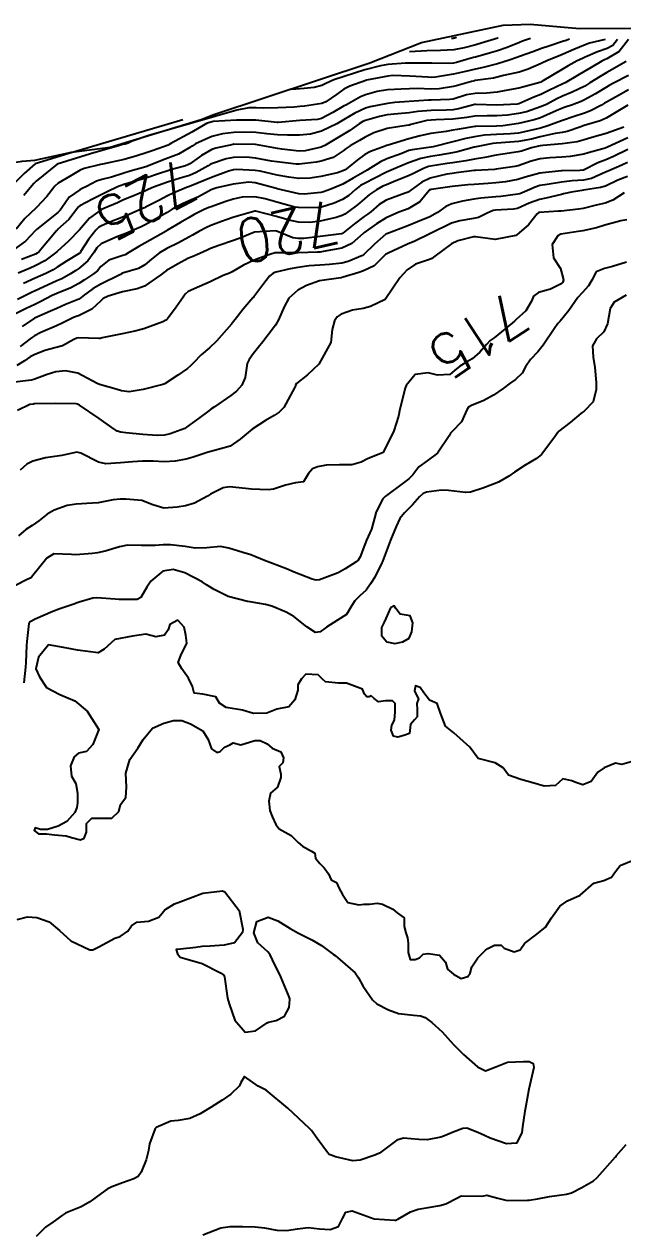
# Model space of a CAD drawing. Header units: metres. Extents: x 307586 to 320046, y 7427249 to 7434250.
# Drawn here: x 310853.3 to 310908, y 7432840.5 to 7432950.9 of the extents above; entities that cross this region are included whole.
import ezdxf
from ezdxf.enums import TextEntityAlignment as Align

# ---------------------------------------------------------------- set-up
doc = ezdxf.new("R2010")
doc.units = ezdxf.units.M
doc.header["$MEASUREMENT"] = 0
for name, color, linetype in [('Area', 45, 'Continuous'), ('Cotas', 45, 'Continuous'), ('Curvas de Nivel 1m', 11, 'Continuous'), ('Curvas de Nivel 5m', 15, 'Continuous'), ('Hidrografia', 140, 'Continuous')]:
    doc.layers.add(name, color=color, linetype=linetype)
doc.styles.add('Style-STANDARD', font='STANDARD.shx')

msp = doc.modelspace()

# ---------------------------------------------------------------- linework, layer by layer
at = {"layer": 'Area'}
msp.add_polyline3d([(310792.4, 7432929.23, 750.65), (310812.19, 7432931.98, 739.62), (310815.61, 7432932.48, 740.98), (310821.32, 7432933.58, 737.45), (310824.32, 7432934.31, 738.81), (310834.61, 7432935.95, 735.05), (310840.18, 7432936.54, 736.69), (310841.18, 7432936.55, 736.54), (310843.83, 7432936.97, 734.44), (310853.1, 7432938.41, 728.45), (310854.25, 7432938.52, 729.08), (310857.58, 7432939.25, 727.88), (310861.13, 7432939.7, 728.2), (310869.44, 7432942.24, 730.67), (310870.59, 7432942.69, 731), (310884.86, 7432947.41, 728.52), (310889.58, 7432949.25, 728.96), (310897.05, 7432950.86, 728.64), (310899.5, 7432950.94, 728.19), (310904.02, 7432950.53, 727), (310909.26, 7432950.58, 729.61)], dxfattribs=at)
at = {"layer": 'Curvas de Nivel 1m', "flags": 128}
for points, elevation in [([(310907.49, 7432949.54), (310907.07, 7432949), (310906.53, 7432948.71), (310905.67, 7432948.42), (310904.52, 7432947.92), (310904.28, 7432947.81), (310903.81, 7432947.58), (310902.97, 7432947.12), (310902.51, 7432946.85), (310900.57, 7432945.69), (310900.49, 7432945.65), (310900.47, 7432945.64), (310900.4, 7432945.62), (310898.92, 7432945.2), (310898.48, 7432945.08), (310897.28, 7432944.86), (310896.48, 7432944.72), (310895.52, 7432944.63), (310894.48, 7432944.61), (310893.7, 7432944.47), (310892.47, 7432944.09), (310892.15, 7432944.04), (310890.47, 7432944), (310890.22, 7432943.99), (310888.46, 7432943.88), (310887.13, 7432943.78), (310886.46, 7432943.69), (310884.88, 7432943.38), (310884.46, 7432943.25), (310883.48, 7432942.79), (310882.45, 7432942.21), (310881.84, 7432941.84), (310880.44, 7432941.15), (310879.43, 7432940.88), (310878.43, 7432940.78), (310877.33, 7432940.79), (310876.43, 7432940.83), (310875.43, 7432940.93), (310874.43, 7432941.04), (310873.3, 7432941.07), (310872.43, 7432941.03), (310871.38, 7432940.91), (310870.43, 7432940.68), (310868.93, 7432939.99), (310868.61, 7432939.8), (310868.42, 7432939.68), (310867.36, 7432939.06), (310866.4, 7432938.68), (310865.92, 7432938.5), (310864.78, 7432938.04), (310864.39, 7432937.91), (310862.96, 7432937.49), (310862.39, 7432937.32), (310861.26, 7432936.96), (310860.38, 7432936.75), (310859.88, 7432936.6), (310858.96, 7432936.11), (310858.58, 7432935.91), (310858.37, 7432935.81), (310857.37, 7432935.12), (310856.7, 7432934.14), (310856.55, 7432933.93), (310856.34, 7432933.73), (310854.39, 7432932.17), (310854.32, 7432932.09), (310853.39, 7432931.1), (310852.3, 7432930.31)], 727), ([(310906.35, 7432949.55), (310904.92, 7432949.19), (310904.54, 7432949.05), (310903.5, 7432948.61), (310902.52, 7432948.18), (310902.1, 7432948.01), (310901.1, 7432947.61), (310900.51, 7432947.34), (310899.33, 7432946.81), (310898.5, 7432946.55), (310897.08, 7432946.24), (310896.5, 7432946.09), (310896.16, 7432946.01), (310894.49, 7432945.78), (310894.42, 7432945.77), (310894.13, 7432945.69), (310892.85, 7432945.34), (310892.49, 7432945.25), (310891.18, 7432945.04), (310890.48, 7432945.01), (310889.19, 7432945.05), (310888.48, 7432945.03), (310887.71, 7432945), (310886.48, 7432944.94), (310885.51, 7432944.77), (310884.47, 7432944.48), (310883.99, 7432944.29), (310883.15, 7432943.82), (310882.71, 7432943.58), (310882.46, 7432943.45), (310881.46, 7432942.86), (310880.45, 7432942.33), (310880.07, 7432942.24), (310878.45, 7432942.13), (310876.49, 7432941.95), (310876.44, 7432941.95), (310876.4, 7432941.95), (310874.45, 7432942.15), (310872.67, 7432942.17), (310870.54, 7432942.03), (310870.02, 7432941.89), (310869.92, 7432941.86), (310869.78, 7432941.77), (310868.59, 7432941.08), (310866.68, 7432940.02), (310866.51, 7432939.93), (310866.42, 7432939.89), (310865.05, 7432939.4), (310864.41, 7432939.18), (310863.55, 7432938.91), (310862.4, 7432938.57), (310860.43, 7432938.13), (310860.25, 7432938.1), (310858.75, 7432937.75), (310858.39, 7432937.6), (310857.46, 7432937.06), (310856.38, 7432936.4), (310856.08, 7432936.14), (310855.33, 7432935.19), (310854.41, 7432934.17), (310854.34, 7432934.11), (310853.33, 7432933.18), (310852.54, 7432932.19)], 728), ([(310908.48, 7432949.52), (310907.63, 7432948.43), (310906.52, 7432947.77), (310906.36, 7432947.71), (310906.04, 7432947.55), (310905.08, 7432946.99), (310904.5, 7432946.63), (310903.83, 7432946.24), (310902.69, 7432945.59), (310902.56, 7432945.52), (310902.49, 7432945.49), (310901.22, 7432944.87), (310900.48, 7432944.52), (310899.84, 7432944.26), (310898.46, 7432943.67), (310898.44, 7432943.66), (310898.31, 7432943.64), (310896.46, 7432943.52), (310894.55, 7432943.61), (310894.46, 7432943.6), (310892.97, 7432943.19), (310892.46, 7432943.11), (310891.82, 7432943.08), (310890.46, 7432943.05), (310889.25, 7432942.96), (310888.45, 7432942.84), (310887.41, 7432942.74), (310886.45, 7432942.64), (310885.74, 7432942.5), (310884.45, 7432942.13), (310884.22, 7432942.04), (310883.87, 7432941.82), (310883.03, 7432941.23), (310882.43, 7432940.86), (310880.73, 7432939.86), (310880.53, 7432939.75), (310880.42, 7432939.7), (310878.93, 7432939.36), (310878.41, 7432939.33), (310876.8, 7432939.52), (310876.42, 7432939.59), (310874.42, 7432939.93), (310872.42, 7432939.96), (310872.37, 7432939.95), (310870.77, 7432939.62), (310870.42, 7432939.49), (310869.47, 7432938.93), (310868.4, 7432938.16), (310868.3, 7432938.1), (310868.01, 7432938), (310866.75, 7432937.66), (310866.39, 7432937.54), (310865.65, 7432937.29), (310864.38, 7432936.87), (310863.75, 7432936.68), (310862.38, 7432936.29), (310861.81, 7432936.08), (310860.85, 7432935.61), (310860.36, 7432935.38), (310859.5, 7432934.96), (310858.35, 7432934.33), (310858.22, 7432934.24), (310858.13, 7432934.12), (310857.36, 7432933.1), (310856.32, 7432932.16), (310856.31, 7432932.14), (310856.23, 7432932.05), (310854.63, 7432930.17), (310854.46, 7432930.01), (310854.3, 7432929.93), (310853.04, 7432929.44)], 726), ([(310903.09, 7432949.58), (310902.7, 7432949.42), (310902.54, 7432949.37), (310901.2, 7432948.94), (310900.53, 7432948.7), (310899.74, 7432948.41), (310898.52, 7432947.97), (310898.28, 7432947.88), (310897.58, 7432947.65), (310896.51, 7432947.32), (310895.22, 7432946.97), (310894.5, 7432946.82), (310893.59, 7432946.61), (310892.5, 7432946.36), (310890.85, 7432946.09), (310890.5, 7432946.06), (310890.16, 7432946.08), (310888.5, 7432946.18), (310886.96, 7432946.24), (310886.5, 7432946.2), (310884.54, 7432945.81), (310884.5, 7432945.8), (310883.03, 7432945.28), (310882.48, 7432944.99), (310881.8, 7432944.51), (310880.82, 7432943.85), (310880.46, 7432943.7), (310878.89, 7432943.44), (310878.46, 7432943.4), (310877.93, 7432943.36), (310876.46, 7432943.28), (310875.12, 7432943.26), (310874.46, 7432943.28), (310873.81, 7432943.29), (310872.7, 7432943.07), (310864.67, 7432940.77), (310863.14, 7432940.24), (310862.77, 7432940.07), (310862.51, 7432939.98), (310862.42, 7432939.96), (310862.27, 7432939.93), (310861.98, 7432939.85), (310859.34, 7432939.08), (310856.3, 7432938.14), (310854.38, 7432936.59), (310854.16, 7432936.39), (310853.98, 7432936.17), (310853.25, 7432935.29)], 729), ([(310896.57, 7432949.67), (310896.55, 7432949.66), (310895.03, 7432949.19), (310894.53, 7432949.05), (310893.47, 7432948.76), (310892.53, 7432948.58), (310891.32, 7432948.53), (310890.05, 7432948.5), (310888.49, 7432948.42)], 731), ([(310892.78, 7432949.71), (310892.6, 7432949.66), (310892.54, 7432949.65), (310892.47, 7432949.64), (310892.4, 7432949.64), (310892.31, 7432949.64)], 732), ([(310908.5, 7432946.26), (310907.11, 7432945.54), (310906.71, 7432945.32), (310906.49, 7432945.19), (310905.47, 7432944.57), (310904.47, 7432944.01), (310904.17, 7432943.87), (310903.37, 7432943.58), (310902.7, 7432943.35), (310902.46, 7432943.26), (310901.87, 7432943.02), (310900.45, 7432942.39), (310899.88, 7432942.19), (310898.44, 7432941.85), (310897.02, 7432941.66), (310896.44, 7432941.63), (310894.53, 7432941.6), (310894.44, 7432941.59), (310892.82, 7432941.32), (310892.44, 7432941.24), (310891.84, 7432941.13), (310890.43, 7432940.94), (310889.44, 7432940.74), (310888.43, 7432940.47), (310886.52, 7432939.88), (310886.42, 7432939.85), (310886.38, 7432939.84), (310886.24, 7432939.79), (310884.91, 7432939.31), (310884.41, 7432939.04), (310883.71, 7432938.51), (310882.87, 7432937.83), (310882.59, 7432937.63), (310882.39, 7432937.53), (310881.91, 7432937.36), (310880.38, 7432937.02), (310879.39, 7432936.86), (310878.38, 7432936.83), (310877.45, 7432936.96), (310876.39, 7432937.15), (310874.83, 7432937.49), (310874.39, 7432937.56), (310872.69, 7432937.65), (310872.39, 7432937.62), (310871.94, 7432937.5), (310870.38, 7432936.94), (310869.71, 7432936.65), (310868.37, 7432936.09), (310868.3, 7432936.07), (310868.11, 7432936), (310866.89, 7432935.49), (310866.36, 7432935.24), (310865.56, 7432934.83), (310864.35, 7432934.2), (310864.25, 7432934.15), (310864.02, 7432934.05), (310862.86, 7432933.55), (310862.34, 7432933.33), (310861.09, 7432932.85), (310860.33, 7432932.52), (310860.07, 7432932.36), (310859.83, 7432932.1), (310859.16, 7432931.27), (310858.43, 7432930.12), (310858.38, 7432930.05), (310858.3, 7432929.99), (310857.14, 7432929.28), (310856.28, 7432928.72), (310855.92, 7432928.5), (310855.25, 7432928.16), (310854.27, 7432927.72), (310853.21, 7432927.24)], 724), ([(310908.48, 7432944.94), (310907.58, 7432944.42), (310906.47, 7432943.81), (310906.3, 7432943.71), (310906.03, 7432943.55), (310905.01, 7432943.02), (310904.46, 7432942.81), (310903.53, 7432942.5), (310902.45, 7432942.12), (310901.04, 7432941.61), (310900.44, 7432941.43), (310898.98, 7432941.09), (310898.44, 7432940.99), (310897.7, 7432940.92), (310896.43, 7432940.85), (310895.34, 7432940.78), (310894.43, 7432940.65), (310893.64, 7432940.49), (310892.43, 7432940.18), (310890.63, 7432939.74), (310890.46, 7432939.7), (310890.42, 7432939.7), (310888.71, 7432939.46), (310888.42, 7432939.38), (310887.77, 7432939.12), (310886.41, 7432938.63), (310885.82, 7432938.37), (310884.96, 7432937.8), (310884.61, 7432937.59), (310884.39, 7432937.48), (310883.33, 7432936.88), (310882.38, 7432936.33), (310881.28, 7432935.85), (310880.61, 7432935.61), (310880.37, 7432935.55), (310878.84, 7432935.4), (310878.37, 7432935.43), (310876.39, 7432935.89), (310876.34, 7432935.91), (310874.38, 7432936.44), (310873.81, 7432936.5), (310872.38, 7432936.33), (310870.87, 7432935.97), (310870.5, 7432935.85), (310870.37, 7432935.8), (310869.19, 7432935.16), (310868.35, 7432934.8), (310867.8, 7432934.55), (310866.8, 7432934.02), (310866.52, 7432933.84), (310866.34, 7432933.74), (310865.64, 7432933.33), (310864.33, 7432932.59), (310863.97, 7432932.41), (310863.11, 7432932.06), (310862.57, 7432931.82), (310862.32, 7432931.71), (310861.73, 7432931.49), (310860.31, 7432930.85), (310859.91, 7432930.5), (310859.66, 7432930.11), (310859.1, 7432929.3), (310858.28, 7432928.61), (310857.98, 7432928.42), (310857.51, 7432928.13), (310856.72, 7432927.68), (310856.27, 7432927.47), (310855.01, 7432926.91), (310854.26, 7432926.56), (310853.99, 7432926.44), (310853.46, 7432926.18), (310852.66, 7432925.77)], 723), ([(310908.44, 7432943.52), (310906.45, 7432942.34), (310905.91, 7432942.1), (310904.44, 7432941.69), (310904.35, 7432941.66), (310904.12, 7432941.57), (310902.89, 7432941.13), (310902.44, 7432941.05), (310901.79, 7432940.95), (310900.43, 7432940.63), (310899.62, 7432940.44), (310898.43, 7432940.23), (310896.84, 7432940.08), (310896.43, 7432940.05), (310896.08, 7432940.02), (310894.42, 7432939.7), (310894.39, 7432939.69), (310892.86, 7432939.27), (310892.41, 7432939.18), (310891.18, 7432938.96), (310890.41, 7432938.84), (310889.5, 7432938.65), (310888.4, 7432938.27), (310887.23, 7432937.78), (310886.39, 7432937.4), (310885.32, 7432936.86), (310884.38, 7432936.38), (310884.01, 7432936.18), (310883.55, 7432935.82), (310882.92, 7432935.27), (310882.36, 7432934.91), (310881.6, 7432934.59), (310880.35, 7432934.19), (310880.06, 7432934.15), (310878.35, 7432934.18), (310878.01, 7432934.23), (310876.35, 7432934.67), (310875.3, 7432934.98), (310874.36, 7432935.17), (310873.18, 7432935.12), (310872.36, 7432934.95), (310871.61, 7432934.71), (310870.35, 7432934.26), (310870.14, 7432934.18), (310869.71, 7432933.99), (310868.79, 7432933.54), (310868.34, 7432933.28), (310867.54, 7432932.8), (310866.32, 7432932.07), (310866.24, 7432932.02), (310864.31, 7432930.93), (310863.74, 7432930.62), (310862.83, 7432930.06), (310862.5, 7432929.87), (310862.3, 7432929.8), (310861.01, 7432929.37), (310860.28, 7432928.79), (310859.97, 7432928.41), (310859.62, 7432928.11), (310858.79, 7432927.59), (310858.26, 7432927.24), (310857.54, 7432926.85), (310856.25, 7432926.34), (310855.83, 7432926.15), (310854.8, 7432925.6), (310854.24, 7432925.33), (310853.46, 7432924.95), (310852.23, 7432924.34)], 722), ([(310908.06, 7432941.53), (310906.44, 7432940.96), (310905.35, 7432940.64), (310904.43, 7432940.36), (310903.81, 7432940.19), (310902.43, 7432940), (310900.67, 7432939.86), (310900.42, 7432939.82), (310900.27, 7432939.78), (310899.64, 7432939.63), (310898.71, 7432939.34), (310898.42, 7432939.27), (310897.01, 7432939.07), (310896.41, 7432938.96), (310895.35, 7432938.74), (310894.41, 7432938.59), (310893.64, 7432938.46), (310892.4, 7432938.28), (310891.91, 7432938.21), (310890.4, 7432937.96), (310890.22, 7432937.92), (310889.77, 7432937.75), (310888.84, 7432937.3), (310888.39, 7432937.07), (310887.22, 7432936.61), (310886.38, 7432936.27), (310886.05, 7432936.12), (310885.46, 7432935.8), (310884.81, 7432935.37), (310884.36, 7432934.98), (310883.74, 7432934.43), (310882.9, 7432933.82), (310882.57, 7432933.59), (310882.34, 7432933.46), (310881.78, 7432933.28), (310880.33, 7432932.94), (310879.38, 7432932.82), (310878.33, 7432932.84), (310877.47, 7432933.03), (310876.34, 7432933.35), (310874.43, 7432933.84), (310874.34, 7432933.85), (310872.85, 7432933.43), (310872.34, 7432933.27), (310871.29, 7432932.92), (310870.33, 7432932.55), (310869.94, 7432932.37), (310869.24, 7432931.99), (310868.65, 7432931.66), (310868.32, 7432931.48), (310867.36, 7432930.96), (310866.31, 7432930.43), (310865.64, 7432930.03), (310864.89, 7432929.45), (310864.29, 7432928.94), (310863.72, 7432928.61), (310862.27, 7432928.17), (310862.2, 7432928.14), (310862.07, 7432928.07), (310860.26, 7432927.19), (310859.57, 7432926.79), (310858.66, 7432926.12), (310858.44, 7432925.93), (310858.25, 7432925.82), (310857.06, 7432925.31), (310856.24, 7432924.96), (310855.67, 7432924.71), (310854.43, 7432924.17), (310854.22, 7432924.06), (310853.1, 7432923.3)], 721), ([(310908.42, 7432939.49), (310907.12, 7432938.83), (310906.41, 7432938.55), (310905.69, 7432938.27), (310904.39, 7432937.59), (310904.03, 7432937.57), (310902.44, 7432937.54), (310902.39, 7432937.54), (310902.33, 7432937.53), (310900.39, 7432937.33), (310899.06, 7432936.96), (310898.38, 7432936.74), (310897.26, 7432936.54), (310896.38, 7432936.43), (310895.68, 7432936.38), (310894.38, 7432936.3), (310893.82, 7432936.26), (310892.38, 7432936.11), (310890.47, 7432935.84), (310890.37, 7432935.81), (310890.32, 7432935.79), (310890.27, 7432935.74), (310889.41, 7432934.69), (310888.35, 7432934.07), (310887.49, 7432933.77), (310886.34, 7432933.25), (310885.45, 7432932.68), (310884.32, 7432931.88), (310884.28, 7432931.85), (310884.24, 7432931.81), (310883.22, 7432930.91), (310882.31, 7432930.48), (310880.6, 7432930.15), (310880.31, 7432930.11), (310880.07, 7432930.09), (310878.3, 7432930.04), (310876.42, 7432930.03), (310876.3, 7432930.03), (310876.19, 7432930.03), (310875.81, 7432929.91), (310874.69, 7432929.53), (310874.29, 7432929.38), (310873.31, 7432928.92), (310872.28, 7432928.31), (310872.04, 7432928.19), (310871.45, 7432927.96), (310870.27, 7432927.39), (310869.28, 7432926.97), (310868.26, 7432926.52), (310867.99, 7432926.26), (310867.81, 7432926), (310867.17, 7432925.08), (310866.36, 7432924.02), (310866.3, 7432923.94), (310866.22, 7432923.88), (310865.94, 7432923.75), (310864.21, 7432923.11), (310863.39, 7432922.88), (310862.21, 7432922.64), (310860.39, 7432922.28), (310860.2, 7432922.22), (310860.1, 7432922.2), (310858.2, 7432922.29), (310858.07, 7432922.26), (310857.82, 7432922.12), (310856.77, 7432921.56), (310856.2, 7432921.4), (310855.16, 7432921.12), (310854.19, 7432920.73), (310853.83, 7432920.53), (310853.29, 7432920.18), (310852.61, 7432919.76)], 719), ([(310908.4, 7432938.29), (310907.88, 7432938.04), (310906.7, 7432937.55), (310906.39, 7432937.4), (310905.11, 7432936.84), (310904.38, 7432936.69), (310903.35, 7432936.62), (310902.38, 7432936.49), (310901.05, 7432936.28), (310900.38, 7432936.18), (310899.95, 7432936.05), (310898.99, 7432935.63), (310898.56, 7432935.44), (310898.37, 7432935.39), (310896.83, 7432935.2), (310896.37, 7432935.17), (310895, 7432935.04), (310894.36, 7432934.94), (310893.31, 7432934.75), (310892.36, 7432934.53), (310891.8, 7432934.27), (310891.03, 7432933.73), (310890.34, 7432933.34), (310889.22, 7432932.87), (310888.33, 7432932.52), (310886.41, 7432931.79), (310886.32, 7432931.74), (310885.28, 7432930.83), (310884.3, 7432929.89), (310884.26, 7432929.85), (310884.18, 7432929.81), (310882.86, 7432929.26), (310882.29, 7432929.1), (310881.17, 7432928.97), (310880.29, 7432928.93), (310879.3, 7432928.86), (310878.29, 7432928.71), (310877.58, 7432928.59), (310876.28, 7432928.29), (310876.01, 7432928.18), (310875.68, 7432927.92), (310875.07, 7432927.12), (310874.25, 7432926.02), (310874.21, 7432925.97), (310874.17, 7432925.93), (310873.28, 7432924.89), (310872.55, 7432923.95), (310872.41, 7432923.76), (310872.22, 7432923.51), (310870.84, 7432921.97), (310870.2, 7432921.36), (310869.45, 7432920.73), (310868.73, 7432919.99), (310868.47, 7432919.71), (310868.18, 7432919.47), (310867.31, 7432918.86), (310866.15, 7432918.09), (310866.11, 7432918.07), (310865.95, 7432918.02), (310864.15, 7432917.56), (310862.86, 7432917.34), (310862.15, 7432917.44), (310861.67, 7432917.6), (310860.15, 7432918), (310859.93, 7432918.1), (310858.17, 7432919.05), (310857.04, 7432919.26), (310856.17, 7432919.16), (310855.38, 7432918.93), (310854.16, 7432918.48), (310853.91, 7432918.42), (310852.15, 7432918.19)], 718), ([(310908.39, 7432937.01), (310907.52, 7432936.67), (310906.38, 7432936.14), (310905.94, 7432936), (310904.37, 7432935.76), (310904.21, 7432935.74), (310903.27, 7432935.58), (310902.54, 7432935.42), (310902.37, 7432935.38), (310900.93, 7432935.05), (310900.36, 7432934.91), (310899.42, 7432934.57), (310898.35, 7432934.1), (310897.98, 7432934.02), (310896.35, 7432933.94), (310896.11, 7432933.91), (310895.57, 7432933.68), (310894.77, 7432933.26), (310894.34, 7432933.17), (310893.07, 7432932.97), (310892.33, 7432932.74), (310890.39, 7432931.81), (310890.32, 7432931.77), (310890.3, 7432931.76), (310890.26, 7432931.74), (310888.97, 7432931.1), (310888.31, 7432930.83), (310886.53, 7432930.01), (310886.3, 7432929.89), (310886.24, 7432929.85), (310886.19, 7432929.79), (310885.24, 7432928.85), (310884.28, 7432928.39), (310883.84, 7432928.25), (310882.43, 7432927.83), (310882.31, 7432927.79), (310882.27, 7432927.77), (310882.21, 7432927.77), (310880.27, 7432927.49), (310879.08, 7432927.06), (310878.26, 7432926.62), (310877.46, 7432925.89), (310877.04, 7432925.1), (310876.52, 7432923.91), (310876.22, 7432923.42), (310875.57, 7432922.56), (310875.07, 7432921.92), (310874.69, 7432921.43), (310874.19, 7432920.81), (310873.82, 7432920.3), (310873.66, 7432919.94), (310873.45, 7432918.65), (310873.17, 7432917.94), (310872.68, 7432917.41), (310872.14, 7432917), (310870.65, 7432915.97), (310870.34, 7432915.77), (310870.13, 7432915.62), (310869.19, 7432914.92), (310868.1, 7432914.1), (310868.05, 7432914.06), (310867.94, 7432914), (310866.62, 7432913.5), (310866.1, 7432913.39), (310865.43, 7432913.36), (310864.1, 7432913.43), (310862.56, 7432913.6), (310862.1, 7432913.65), (310861.78, 7432913.75), (310861.29, 7432914.08), (310860.11, 7432914.9), (310858.32, 7432916.12), (310858.13, 7432916.22), (310858.01, 7432916.25), (310856.13, 7432916.29), (310854.19, 7432916.23), (310854.13, 7432916.22), (310854.09, 7432916.21), (310853.8, 7432916.17), (310852.67, 7432915.64)], 717), ([(310908.1, 7432935.52), (310907.05, 7432934.86), (310906.36, 7432934.59), (310905.52, 7432934.39), (310904.35, 7432934.09), (310903.91, 7432934.02), (310902.35, 7432933.86), (310902.1, 7432933.84), (310900.34, 7432933.74), (310900.25, 7432933.71), (310900.13, 7432933.62), (310899.36, 7432932.6), (310898.32, 7432931.71), (310898.18, 7432931.64), (310896.32, 7432931.27), (310894.51, 7432931.5), (310894.32, 7432931.5), (310892.88, 7432931.14), (310892.31, 7432930.88), (310890.8, 7432929.73), (310890.53, 7432929.51), (310890.3, 7432929.42), (310889.04, 7432929), (310888.28, 7432928.49), (310887.61, 7432927.77), (310886.25, 7432925.79), (310884.92, 7432925.13), (310884.24, 7432924.96), (310883.26, 7432924.79), (310882.23, 7432924.43), (310881.88, 7432924.18), (310881.64, 7432923.84), (310881.41, 7432923.04), (310881.29, 7432921.84), (310880.18, 7432919.86), (310879.15, 7432918.89), (310878.16, 7432918.09), (310878.07, 7432917.96), (310878.05, 7432917.88), (310877.96, 7432917.7), (310876.99, 7432915.9), (310876.56, 7432915.47), (310876.12, 7432915.19), (310875.32, 7432914.71), (310874.1, 7432913.93), (310873.01, 7432913.02), (310872.09, 7432912.39), (310870.67, 7432911.97), (310870.08, 7432911.83), (310868.71, 7432911.36), (310868.07, 7432911.19), (310867.06, 7432911.02), (310866.07, 7432910.96), (310865.05, 7432911.01), (310864.07, 7432911.01), (310863.18, 7432910.96), (310862.07, 7432910.84), (310860.74, 7432910.76), (310860.07, 7432910.91), (310858.46, 7432911.73), (310858.08, 7432911.83), (310856.7, 7432911.51), (310856.08, 7432911.43), (310855.23, 7432911.31), (310854.07, 7432911.01), (310853.51, 7432910.74), (310852.91, 7432910.18)], 716), ([(310908.3, 7432929.18), (310907.04, 7432928.79), (310906.29, 7432928.61), (310905.54, 7432928.3), (310905.14, 7432927.56), (310904.82, 7432927.02), (310904.26, 7432926.4), (310903.87, 7432925.96), (310903.58, 7432925.58), (310903.05, 7432924.77), (310902.23, 7432923.8), (310902.12, 7432923.69), (310902.04, 7432923.59), (310901.71, 7432923.09), (310900.68, 7432921.61), (310900.2, 7432921.01), (310899.52, 7432920.3), (310899.07, 7432919.63), (310898.76, 7432919.05), (310898.17, 7432918.48), (310897.68, 7432918.12), (310897.05, 7432917.66), (310896.15, 7432917.03), (310895.28, 7432916.54), (310894.14, 7432916.1), (310893.88, 7432915.95), (310893.71, 7432915.69), (310893.23, 7432914.59), (310892.38, 7432913.71), (310892.23, 7432913.58), (310892.1, 7432913.33), (310891.04, 7432911.73), (310890.08, 7432911.05), (310889.32, 7432910.5), (310888.78, 7432909.75), (310888.43, 7432909.38), (310888.05, 7432909.11), (310886.25, 7432907.79), (310886.03, 7432907.55), (310885.42, 7432906.39), (310885.27, 7432905.8), (310885.01, 7432904.79), (310884.56, 7432903.8), (310884.39, 7432903.4), (310883.97, 7432902.27), (310883.8, 7432901.97), (310883.62, 7432901.81), (310882.61, 7432901.17), (310881.95, 7432900.8), (310880.26, 7432900.17), (310879.95, 7432900.14), (310879.58, 7432900.23), (310877.95, 7432900.85), (310877.23, 7432901.17), (310875.96, 7432901.65), (310875.22, 7432901.92), (310873.97, 7432902.46), (310873.24, 7432902.67), (310871.97, 7432903.06), (310871.22, 7432903.2), (310869.97, 7432903.09), (310868.9, 7432903.07), (310867.97, 7432903.2), (310866.63, 7432903.36), (310865.98, 7432903.35), (310865.24, 7432903.3), (310863.98, 7432903.3), (310862.72, 7432903.32), (310861.97, 7432903.18), (310860.67, 7432902.79), (310859.97, 7432902.64), (310859.5, 7432902.58), (310857.97, 7432902.46), (310857.6, 7432902.49), (310855.97, 7432902.53), (310855.34, 7432902.15), (310853.95, 7432900.41), (310853.81, 7432900.31), (310853.48, 7432900.17), (310852.48, 7432899.64)], 714), ([(310908.26, 7432926.16), (310907.18, 7432925.54), (310906.82, 7432924.97), (310906.57, 7432923.54), (310906.22, 7432922.83), (310905.57, 7432922.19), (310905.21, 7432921.56), (310905.25, 7432920.5), (310905.42, 7432919.56), (310905.52, 7432918.2), (310905.52, 7432917.56), (310905.26, 7432916.44), (310904.44, 7432915.57), (310904.25, 7432915.45), (310904.13, 7432915.36), (310903.16, 7432914.54), (310902.11, 7432913.74), (310902.03, 7432913.66), (310901.99, 7432913.59), (310901.75, 7432913.24), (310900.55, 7432911.61), (310900.08, 7432911.26), (310899.06, 7432910.64), (310898.07, 7432910), (310897.54, 7432909.65), (310896.61, 7432909.1), (310896.05, 7432908.87), (310895.18, 7432908.55), (310894.04, 7432908.16), (310893.6, 7432908.13), (310892.04, 7432908.33), (310891.4, 7432908.36), (310890.04, 7432908.18), (310889.74, 7432908.04), (310889.39, 7432907.75), (310888.76, 7432907.01), (310888.02, 7432906.3), (310887.61, 7432905.77), (310887.27, 7432905.04), (310886.75, 7432903.78), (310886.01, 7432901.84), (310885.99, 7432901.79), (310885.96, 7432901.71), (310885.32, 7432900.42), (310884.92, 7432899.8), (310884.51, 7432899.23), (310883.93, 7432898.7), (310883.48, 7432898.26), (310883.21, 7432897.82), (310882.71, 7432897.01), (310881.9, 7432896.47), (310880.88, 7432895.85), (310880.33, 7432895.41), (310879.89, 7432895.35), (310879.09, 7432895.87), (310877.9, 7432896.8), (310877.21, 7432897.2), (310875.91, 7432897.76), (310875.32, 7432897.92), (310873.92, 7432898.14), (310873.68, 7432898.17), (310871.92, 7432898.64), (310870.63, 7432899.27), (310869.94, 7432899.71), (310869.52, 7432899.98), (310867.95, 7432900.79), (310866.87, 7432901.1), (310865.95, 7432900.95), (310864.84, 7432900.04), (310864.49, 7432899.49), (310863.92, 7432898.54), (310863.6, 7432898.37), (310861.92, 7432898.38), (310861.6, 7432898.39), (310859.92, 7432898.51), (310859.54, 7432898.48), (310858.29, 7432898.12), (310858.01, 7432898.02), (310857.91, 7432897.98), (310856.54, 7432897.5), (310855.9, 7432897.27), (310854.29, 7432896.56), (310853.89, 7432896.37), (310853.77, 7432896.3), (310853.7, 7432896.17), (310853.52, 7432894.53), (310853.49, 7432894.17), (310853.41, 7432892.61), (310853.4, 7432892.17), (310853.25, 7432890.76)], 713), ([(310852.63, 7432869.12), (310853.57, 7432869.37), (310854.42, 7432869.31), (310855.56, 7432868.92), (310856.51, 7432868.13), (310857.54, 7432867.17), (310859.28, 7432866.36), (310859.54, 7432866.36), (310860.08, 7432866.63), (310861.55, 7432867.41), (310862.03, 7432867.58), (310862.75, 7432868.06), (310863.07, 7432868.54), (310863.57, 7432868.87), (310864.63, 7432868.97), (310865.57, 7432869.33), (310865.88, 7432869.72), (310866.13, 7432870.01), (310867.02, 7432870.57), (310867.59, 7432870.77), (310868.46, 7432871.12), (310869.6, 7432871.53), (310871.4, 7432871.75), (310871.6, 7432871.66), (310872.9, 7432869.94), (310873.26, 7432868.23), (310873.21, 7432867.93), (310872.49, 7432866.99), (310871.54, 7432866.77), (310870.28, 7432866.7), (310869.54, 7432866.67), (310868.97, 7432866.56), (310867.54, 7432866.41), (310867.15, 7432866.39), (310867.28, 7432866), (310867.53, 7432865.69), (310867.96, 7432865.56), (310869.52, 7432865.12), (310871.22, 7432864.24), (310871.5, 7432864.03), (310871.55, 7432863.95), (310871.56, 7432863.9), (310871.86, 7432861.95), (310872, 7432861.43), (310872.52, 7432859.94), (310873.45, 7432858.82), (310874.4, 7432858.96), (310875.46, 7432859.68), (310875.61, 7432859.75), (310876.29, 7432859.89), (310877.07, 7432860.28), (310877.48, 7432861.1), (310877.55, 7432861.81), (310877.54, 7432861.88), (310877.48, 7432862.07), (310876.73, 7432863.89), (310875.97, 7432865.45), (310875.76, 7432865.9), (310875.54, 7432866.18), (310874.63, 7432867), (310874.25, 7432867.92), (310874.53, 7432868.95), (310875.57, 7432869.34), (310876.44, 7432869.02), (310877.56, 7432868.31), (310878.34, 7432867.87), (310879.55, 7432867.28), (310880.44, 7432866.75), (310881.53, 7432865.94), (310881.68, 7432865.83), (310883.51, 7432864.26), (310883.81, 7432863.81), (310884.21, 7432863.08), (310885.09, 7432861.79), (310885.48, 7432861.43), (310886.56, 7432860.86), (310887.47, 7432860.54), (310888.83, 7432860.38), (310889.47, 7432860.32), (310889.91, 7432860.17), (310890.52, 7432859.72), (310891.45, 7432858.85), (310892.51, 7432857.7), (310893.42, 7432856.79), (310894.69, 7432855.68), (310895.41, 7432855.31), (310896.36, 7432855.66), (310897.42, 7432856.09), (310898.9, 7432856.14), (310899.42, 7432856.16), (310899.77, 7432855.97), (310899.83, 7432855.61), (310899.39, 7432853.62), (310899.07, 7432851.92), (310899.02, 7432851.62), (310898.81, 7432850.17), (310898.74, 7432849.63), (310898.26, 7432848.7), (310897.33, 7432848.64), (310895.84, 7432849.16), (310895.34, 7432849.4), (310894.73, 7432849.68), (310893.71, 7432850.05), (310893.35, 7432850.04), (310892.48, 7432849.7), (310891.68, 7432849.36), (310891.34, 7432849.24), (310890.08, 7432848.98), (310889.33, 7432849.02), (310887.94, 7432849.15), (310887.33, 7432848.97), (310885.73, 7432847.78), (310885.31, 7432847.58), (310883.96, 7432847.15), (310883.31, 7432847.07), (310881.71, 7432847.43), (310881.31, 7432847.59), (310881.15, 7432847.67), (310880.99, 7432847.83), (310880.05, 7432849.13), (310879.53, 7432849.86), (310879.44, 7432849.95), (310879.34, 7432850.04), (310877.36, 7432851.88), (310875.38, 7432853.54), (310875.15, 7432853.67), (310874.65, 7432853.91), (310873.4, 7432854.79), (310873.08, 7432854.24), (310872.93, 7432853.93), (310872.16, 7432853.16), (310871.37, 7432852.61), (310870.35, 7432851.97), (310869.36, 7432851.36), (310868.41, 7432850.93), (310867.35, 7432850.77), (310866.67, 7432850.69), (310865.34, 7432850.11), (310865.24, 7432850.02), (310864.71, 7432848.64), (310864.64, 7432848.03), (310864.43, 7432847.16), (310863.96, 7432846.04), (310863.68, 7432845.65), (310863.28, 7432845.42), (310862.27, 7432845.07), (310861.27, 7432844.69), (310860.86, 7432844.48), (310860.3, 7432844.08), (310859.26, 7432843.33), (310858.47, 7432842.88), (310857.25, 7432842.38), (310857.06, 7432842.3), (310856.77, 7432842.12), (310855.89, 7432841.48), (310855.23, 7432841.03), (310854.36, 7432840.15)], 713), ([(310869.58, 7432840.33), (310871.23, 7432840.94), (310872.09, 7432841.09), (310873.23, 7432841.08), (310874.37, 7432841.05), (310875.23, 7432840.95), (310876.37, 7432840.75), (310877.23, 7432840.72), (310878.24, 7432840.87), (310879.23, 7432840.97), (310880.26, 7432840.87), (310881.23, 7432840.8), (310881.98, 7432841.08), (310882.35, 7432841.82), (310882.67, 7432842.39), (310883.25, 7432842.52), (310885.24, 7432841.79), (310887.15, 7432841.67), (310887.24, 7432841.67), (310887.31, 7432841.7), (310887.4, 7432841.76), (310888.58, 7432842.42), (310889.26, 7432842.66), (310890.19, 7432842.8), (310891.26, 7432842.99), (310891.81, 7432843.16), (310892.87, 7432843.69), (310893.13, 7432843.84), (310893.27, 7432843.87), (310895.1, 7432843.85), (310895.27, 7432843.88), (310895.55, 7432843.94), (310896.56, 7432843.65), (310897.27, 7432843.48), (310897.44, 7432843.46), (310899.27, 7432843.48), (310899.4, 7432843.49), (310900.17, 7432843.61), (310901.28, 7432843.81), (310902.83, 7432844.02), (310903.28, 7432844.15), (310904.22, 7432844.63), (310905.29, 7432845.24), (310905.63, 7432845.54), (310907.31, 7432847.43), (310907.35, 7432847.48), (310907.37, 7432847.52), (310908.26, 7432848.57)], 713)]:
    msp.add_lwpolyline(points, dxfattribs=dict(at, elevation=elevation))
at = {"layer": 'Curvas de Nivel 5m', "flags": 128}
for points, elevation in [([(310899.52, 7432949.63), (310898.8, 7432949.37), (310898.54, 7432949.27), (310897.39, 7432948.8), (310896.53, 7432948.49), (310895.89, 7432948.31), (310894.52, 7432947.93), (310894.33, 7432947.88), (310893.7, 7432947.7), (310892.78, 7432947.44), (310892.51, 7432947.38), (310892.14, 7432947.34), (310890.51, 7432947.36), (310888.91, 7432947.36), (310888.51, 7432947.37), (310888.11, 7432947.37), (310886.51, 7432947.25), (310885.84, 7432947.14), (310884.39, 7432946.75), (310881.56, 7432945.84), (310880.84, 7432945.5), (310880.48, 7432945.32), (310879.77, 7432945.16), (310878.85, 7432945.07), (310877.74, 7432944.98)], 730), ([(310908.29, 7432947.52), (310906.5, 7432946.53), (310905.89, 7432946.16), (310904.96, 7432945.57), (310904.67, 7432945.38), (310904.49, 7432945.28), (310903.34, 7432944.72), (310902.47, 7432944.36), (310901.95, 7432944.12), (310900.99, 7432943.61), (310900.46, 7432943.37), (310899.16, 7432942.93), (310898.45, 7432942.76), (310897.42, 7432942.62), (310896.45, 7432942.56), (310895.56, 7432942.57), (310894.45, 7432942.53), (310893.73, 7432942.42), (310892.45, 7432942.25), (310890.89, 7432942.18), (310890.45, 7432942.17), (310890.07, 7432942.12), (310888.61, 7432941.76), (310888.48, 7432941.72), (310888.44, 7432941.71), (310888.38, 7432941.7), (310886.44, 7432941.39), (310885.23, 7432941), (310884.43, 7432940.62), (310883.92, 7432940.32), (310883.07, 7432939.82), (310882.68, 7432939.57), (310882.42, 7432939.35), (310881.5, 7432938.75), (310880.4, 7432938.41), (310879.94, 7432938.33), (310878.4, 7432938.15), (310878.13, 7432938.15), (310876.4, 7432938.35), (310875.88, 7432938.43), (310874.4, 7432938.7), (310873.57, 7432938.78), (310872.41, 7432938.76), (310871.72, 7432938.64), (310870.4, 7432938.17), (310870.27, 7432938.1), (310870.09, 7432937.98), (310869, 7432937.38), (310868.38, 7432937.12), (310867.53, 7432936.86), (310866.38, 7432936.49), (310865.1, 7432936.04), (310864.6, 7432935.82), (310864.37, 7432935.71), (310863.19, 7432935.23), (310862.35, 7432934.87), (310861.81, 7432934.62), (310860.56, 7432934.1), (310860.34, 7432934), (310859.24, 7432933.2), (310858.32, 7432932.14), (310857.33, 7432931.11), (310856.3, 7432930.17), (310856.26, 7432930.14), (310855.15, 7432929.3), (310854.28, 7432928.84), (310853.81, 7432928.64), (310852.72, 7432928.19)], 725), ([(310867.78, 7432942.19), (310858.6, 7432939.49), (310857.35, 7432939.12), (310854.26, 7432938.17), (310853.27, 7432937.29), (310852.37, 7432936.37)], 730), ([(310908.43, 7432940.55), (310906.56, 7432939.69), (310906.42, 7432939.63), (310906.36, 7432939.61), (310906.15, 7432939.55), (310904.81, 7432939.18), (310904.42, 7432939.07), (310903.15, 7432938.84), (310902.41, 7432938.78), (310901.29, 7432938.73), (310900.41, 7432938.63), (310899.61, 7432938.42), (310898.4, 7432938), (310898.11, 7432937.93), (310896.39, 7432937.68), (310896.23, 7432937.67), (310894.51, 7432937.57), (310894.39, 7432937.56), (310892.75, 7432937.35), (310892.39, 7432937.3), (310891.9, 7432937.23), (310890.38, 7432936.86), (310889.62, 7432936.51), (310888.61, 7432935.76), (310888.48, 7432935.65), (310888.37, 7432935.58), (310888.09, 7432935.49), (310886.36, 7432934.84), (310885.7, 7432934.45), (310884.93, 7432933.8), (310884.61, 7432933.54), (310884.34, 7432933.35), (310883.45, 7432932.7), (310882.38, 7432931.83), (310882.35, 7432931.8), (310882.32, 7432931.79), (310882.27, 7432931.78), (310880.32, 7432931.53), (310878.83, 7432931.36), (310878.32, 7432931.34), (310877.83, 7432931.4), (310876.64, 7432931.91), (310876.42, 7432932), (310876.32, 7432932.03), (310876.19, 7432932.05), (310874.32, 7432931.93), (310872.92, 7432931.34), (310872.31, 7432931.13), (310871.06, 7432930.72), (310870.31, 7432930.43), (310870, 7432930.29), (310869.33, 7432929.99), (310868.62, 7432929.68), (310868.3, 7432929.54), (310867.28, 7432929.02), (310866.28, 7432928.43), (310866.04, 7432928.26), (310865.76, 7432928.03), (310864.26, 7432926.99), (310863.58, 7432926.74), (310862.26, 7432926.48), (310860.96, 7432926.09), (310860.48, 7432925.86), (310860.25, 7432925.64), (310859.44, 7432924.91), (310858.23, 7432924.3), (310858.1, 7432924.25), (310857.79, 7432924.12), (310856.73, 7432923.62), (310856.22, 7432923.38), (310854.8, 7432922.75), (310854.21, 7432922.45), (310854.04, 7432922.34), (310853.82, 7432922.17), (310852.9, 7432921.48)], 720), ([(310908.34, 7432933.06), (310907.79, 7432932.98), (310906.33, 7432932.56), (310905.55, 7432932.34), (310904.33, 7432932.06), (310903.9, 7432932), (310902.32, 7432931.75), (310902.04, 7432931.59), (310901.52, 7432930.8), (310901.64, 7432929.6), (310902.29, 7432928.6), (310902.56, 7432927.59), (310902.49, 7432927.37), (310902.27, 7432927.18), (310901.37, 7432926.71), (310900.26, 7432926.41), (310899.8, 7432926.08), (310899.62, 7432925.63), (310899.12, 7432924.75), (310898.23, 7432923.94), (310898.06, 7432923.8), (310897.89, 7432923.64), (310896.21, 7432922.28), (310895.84, 7432922.04), (310895.5, 7432921.68), (310894.9, 7432920.98), (310894.19, 7432920.37), (310893.78, 7432920.1), (310893.08, 7432919.7), (310892.59, 7432919.29), (310892.17, 7432918.93), (310891.04, 7432918.85), (310890.17, 7432919.07), (310889, 7432918.92), (310888.16, 7432917.93), (310888.1, 7432917.76), (310888.08, 7432917.69), (310887.6, 7432915.77), (310887.46, 7432915.11), (310887.06, 7432913.78), (310886.08, 7432911.79), (310884.65, 7432911.23), (310884.07, 7432910.93), (310883.22, 7432910.67), (310882.07, 7432910.68), (310880.85, 7432910.63), (310880.07, 7432910.49), (310879.62, 7432910.32), (310879.26, 7432909.87), (310878.79, 7432909.13), (310878.05, 7432909.02), (310877.14, 7432908.8), (310876.04, 7432908.44), (310875.56, 7432908.4), (310874.04, 7432908.44), (310873.48, 7432908.5), (310872.04, 7432908.66), (310871.44, 7432908.57), (310870.31, 7432907.98), (310870.03, 7432907.8), (310868.84, 7432907.17), (310868.02, 7432906.92), (310867.24, 7432906.79), (310866.02, 7432906.72), (310865.02, 7432907.03), (310864.03, 7432907.4), (310862.56, 7432907.53), (310862.03, 7432907.53), (310861.41, 7432907.46), (310860.02, 7432907.21), (310859.01, 7432907.13), (310858.02, 7432907.09), (310857.2, 7432906.95), (310856.02, 7432906.52), (310855.38, 7432906.15), (310854.6, 7432905.56), (310854, 7432905.12), (310853.42, 7432904.75), (310852.75, 7432904.18)], 715)]:
    msp.add_lwpolyline(points, dxfattribs=dict(at, elevation=elevation))
at = {"layer": 'Hidrografia'}
msp.add_lwpolyline([(310886.74, 7432897.62), (310886.33, 7432896.64), (310886.17, 7432896.31), (310885.92, 7432895.82), (310885.92, 7432895.08), (310886.41, 7432894.51), (310887.15, 7432894.35), (310887.88, 7432894.51), (310888.46, 7432894.84), (310888.7, 7432895.41), (310888.78, 7432896.23), (310888.54, 7432896.88), (310887.64, 7432897.04), (310887.23, 7432897.53), (310887.07, 7432897.78)], close=True, dxfattribs=at)
msp.add_lwpolyline([(310908.93, 7432883.61), (310907.87, 7432883.3), (310907.31, 7432883.41), (310906.25, 7432883), (310905.69, 7432882.6), (310905.08, 7432881.74), (310904.33, 7432881.44), (310903.67, 7432881.64), (310903.32, 7432881.79), (310902.49, 7432881.98), (310901.83, 7432881.37), (310900.77, 7432881.32), (310899.76, 7432881.63), (310898.65, 7432881.93), (310897.53, 7432882.33), (310897.03, 7432882.99), (310896.32, 7432883.45), (310894.75, 7432883.85), (310893.99, 7432884.86), (310892.53, 7432886.17), (310891.77, 7432886.78), (310891.31, 7432887.99), (310891.01, 7432888.85), (310890.3, 7432889.18), (310889.79, 7432889.83), (310889.44, 7432890.34), (310889.04, 7432890.49), (310888.93, 7432890.03), (310889.09, 7432889.68), (310889.29, 7432889.28), (310889.14, 7432888.87), (310889.19, 7432888.32), (310889.19, 7432887.66), (310888.93, 7432887.36), (310888.58, 7432886.95), (310888.48, 7432886.13), (310887.97, 7432885.93), (310887.41, 7432885.78), (310887.01, 7432885.88), (310886.81, 7432886.44), (310886.86, 7432886.89), (310887.11, 7432887.34), (310887.16, 7432888.1), (310887.16, 7432888.86), (310886.91, 7432889.11), (310886.3, 7432889.11), (310885.64, 7432889.01), (310885.24, 7432889.32), (310884.99, 7432889.57), (310884.79, 7432889.47), (310884.58, 7432889.47), (310884.38, 7432889.72), (310884.18, 7432890.17), (310882.71, 7432890.73), (310882, 7432890.73), (310880.79, 7432890.83), (310880.49, 7432891.13), (310880.13, 7432891.49), (310879.02, 7432891.54), (310878.62, 7432891.13), (310878.26, 7432890.58), (310878.26, 7432890.07), (310878.01, 7432889.21), (310877.46, 7432888.56), (310876.35, 7432888.34), (310875.44, 7432887.99), (310874.22, 7432887.94), (310873.21, 7432888.24), (310871.74, 7432888.49), (310871.13, 7432888.9), (310870.78, 7432889.46), (310869.61, 7432889.71), (310868.8, 7432889.81), (310868.65, 7432890.42), (310868.29, 7432891.18), (310867.68, 7432892.04), (310867.33, 7432892.6), (310867.58, 7432893.26), (310868.13, 7432894.38), (310868.04, 7432895.11), (310867.88, 7432895.84), (310867.31, 7432896.49), (310866.59, 7432896.09), (310866.42, 7432895.6), (310866.1, 7432895.11), (310865.29, 7432894.95), (310864.4, 7432895.19), (310863.18, 7432895.03), (310861.56, 7432894.71), (310860.59, 7432893.82), (310860.02, 7432893.49), (310858.15, 7432893.74), (310856.86, 7432893.98), (310855.48, 7432894.22), (310854.59, 7432893.09), (310854.34, 7432892.03), (310854.67, 7432891.31), (310855.32, 7432890.33), (310856.53, 7432889.68), (310857.91, 7432889.12), (310859.04, 7432888.15), (310860.1, 7432886.5), (310859.53, 7432885.13), (310858.96, 7432884.48), (310858.23, 7432884.32), (310857.83, 7432883.99), (310857.5, 7432883.18), (310857.58, 7432882.21), (310857.99, 7432881.56), (310858.15, 7432880.67), (310858.15, 7432879.78), (310858.07, 7432879.37), (310857.91, 7432878.89), (310857.18, 7432878.08), (310856.37, 7432877.67), (310855.39, 7432877.35), (310854.75, 7432877.35), (310854.26, 7432877.51), (310854.18, 7432877.27), (310854.58, 7432876.94), (310855.31, 7432876.94), (310856.04, 7432876.86), (310857.1, 7432876.78), (310857.58, 7432876.62), (310858.43, 7432876.4), (310858.75, 7432876.56), (310858.98, 7432877.11), (310858.98, 7432877.9), (310859.46, 7432878.38), (310860.41, 7432878.38), (310861.28, 7432878.38), (310861.91, 7432879.01), (310862.07, 7432879.64), (310862.55, 7432880.28), (310862.63, 7432881.23), (310862.55, 7432882.49), (310862.94, 7432883.76), (310863.66, 7432884.79), (310864.13, 7432885.58), (310865, 7432886.61), (310866.03, 7432887.08), (310866.9, 7432887.32), (310867.69, 7432887.32), (310868.48, 7432887), (310869.59, 7432886.37), (310870.07, 7432885.58), (310870.38, 7432884.71), (310870.86, 7432884.39), (310871.18, 7432884.47), (310871.57, 7432884.87), (310872.05, 7432885.1), (310872.36, 7432885.26), (310873.08, 7432885.1), (310874.36, 7432885.49), (310874.83, 7432885.49), (310875.47, 7432885.17), (310875.94, 7432884.78), (310876.73, 7432884.46), (310876.97, 7432883.91), (310876.89, 7432883.43), (310876.58, 7432883.12), (310876.73, 7432882.4), (310876.73, 7432882.09), (310876.42, 7432881.22), (310875.78, 7432880.66), (310875.63, 7432879.95), (310875.71, 7432879.08), (310875.94, 7432878.53), (310876.26, 7432877.81), (310876.58, 7432877.42), (310877.68, 7432876.79), (310878.32, 7432876.15), (310878.71, 7432875.84), (310879.51, 7432875.36), (310879.82, 7432875.2), (310879.9, 7432874.73), (310880.3, 7432874.25), (310880.69, 7432873.86), (310881.09, 7432873.3), (310881.33, 7432872.75), (310881.8, 7432872.51), (310882.04, 7432871.96), (310882.36, 7432871.4), (310882.83, 7432870.69), (310883.86, 7432870.46), (310884.33, 7432870.53), (310884.81, 7432870.53), (310885.52, 7432870.61), (310886, 7432870.53), (310886.95, 7432870.06), (310887.34, 7432869.74), (310887.98, 7432869.27), (310887.98, 7432868.48), (310888.14, 7432867.92), (310888.29, 7432867.45), (310888.37, 7432866.97), (310888.37, 7432866.1), (310888.53, 7432865.47), (310889.01, 7432865.47), (310889.4, 7432865.63), (310889.72, 7432865.95), (310890.19, 7432866.02), (310891.22, 7432865.87), (310891.78, 7432865.23), (310891.94, 7432864.6), (310892.49, 7432864.13), (310893.2, 7432863.73), (310893.82, 7432863.91), (310894.02, 7432864.21), (310894.17, 7432864.81), (310894.73, 7432865.62), (310895.43, 7432866.32), (310895.63, 7432866.47), (310896.23, 7432866.77), (310896.84, 7432866.77), (310897.14, 7432866.52), (310898.04, 7432866.17), (310898.6, 7432866.37), (310899, 7432866.92), (310900.1, 7432867.78), (310900.91, 7432868.43), (310901.46, 7432869.28), (310902.21, 7432870.34), (310902.92, 7432870.84), (310904.07, 7432871.34), (310905.33, 7432872.45), (310906.23, 7432872.7), (310906.94, 7432873), (310907.29, 7432873.5), (310907.74, 7432874.05), (310908.9, 7432874.56)], dxfattribs=at)

# ---------------------------------------------------------------- texts
at = {"layer": 'Cotas', "style": 'Style-STANDARD'}
for s, rotation, p in [('725', 207.6577, (310864.39, 7432934.86, 725)), ('720', 193.0033, (310877.34, 7432931.96, 720)), ('715', 213.3901, (310894.8, 7432922.48, 715))]:
    msp.add_text(s, height=4, rotation=rotation, dxfattribs=at).set_placement(p, align=Align.MIDDLE_CENTER)

doc.saveas('drawing.dxf')
